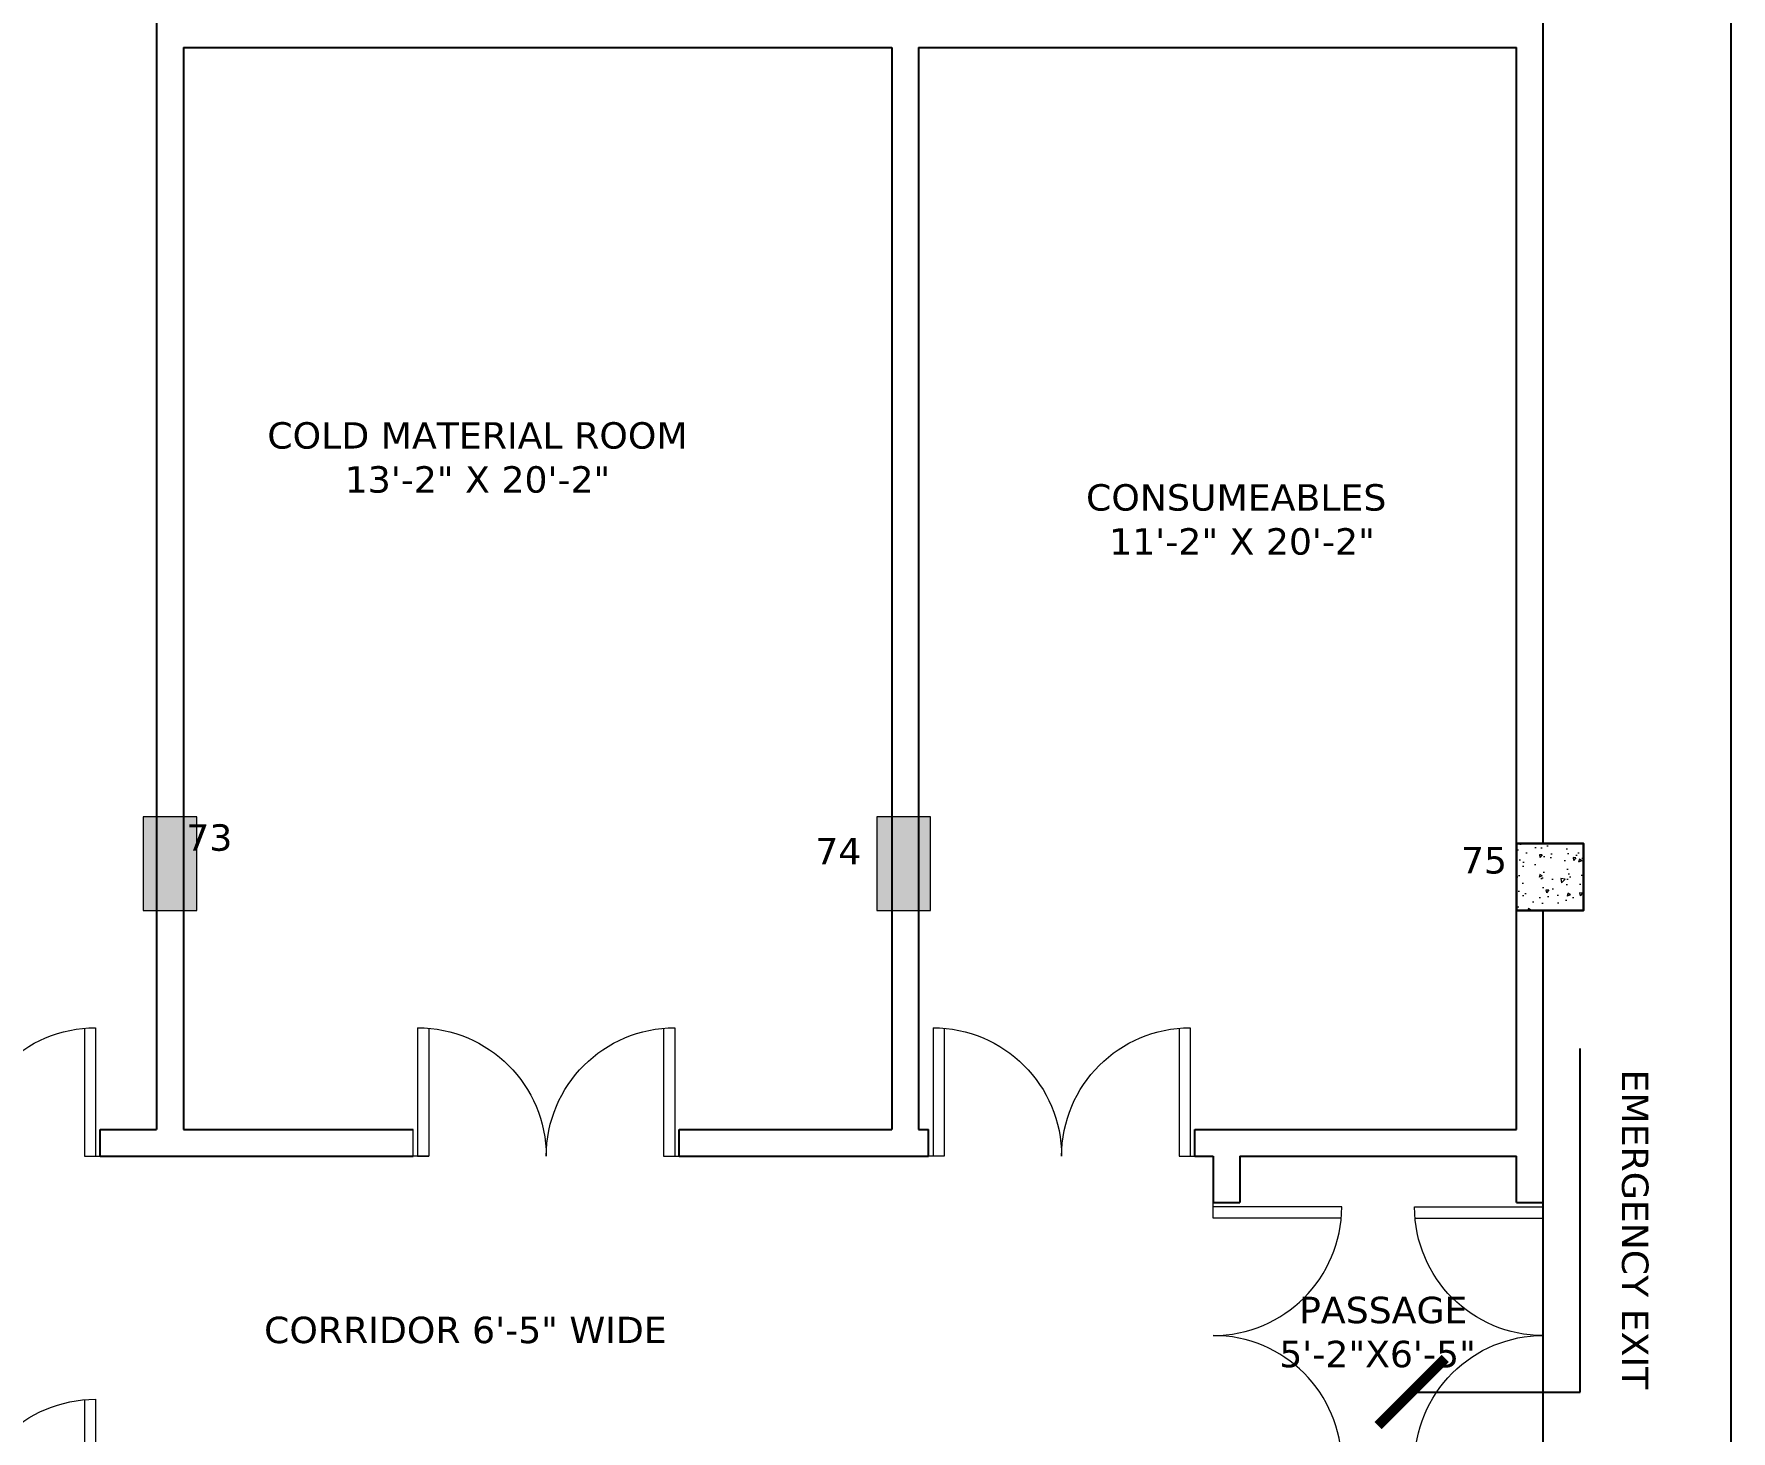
# Model space of a CAD drawing. Header units: inches. Extents: x -217 to 2701, y -906 to 3312.
# Drawn here: x 1594.6 to 1974, y 1007.6 to 1320 of the extents above; entities that cross this region are included whole.
import ezdxf

# ---------------------------------------------------------------- set-up
doc = ezdxf.new("R2010")
doc.units = ezdxf.units.IN
doc.header["$MEASUREMENT"] = 0
doc.layers.get('0').update_dxf_attribs({"color": 8, "linetype": 'CONTINUOUS'})
doc.layers.add('AR. COLUMN', color=160, linetype='CONTINUOUS', lineweight=30)
doc.layers.add('AR. R.C.C HATCH', color=253, linetype='CONTINUOUS', lineweight=9)
for name, color, linetype in [('AROW', 8, 'CONTINUOUS'), ('COLUMN', 8, 'CONTINUOUS'), ('COLUMN HATCH', 8, 'CONTINUOUS'), ('OUTER LINE', 8, 'CONTINUOUS'), ('TEXT', 8, 'CONTINUOUS'), ('WALL', 7, 'CONTINUOUS'), ('WINDOOW', 8, 'CONTINUOUS')]:
    doc.layers.add(name, color=color, linetype=linetype)
doc.styles.add('H St Bt', font='stylu.ttf')
doc.styles.add('VERDANA', font='verdana.ttf')
doc.dimstyles.new('SMZ_DIMENSION_', dxfattribs={"dimtxt": 15, "dimasz": 10, "dimexe": 8, "dimexo": 8, "dimgap": 8, "dimtad": 0, "dimdec": 0, "dimzin": 3, "dimdsep": 46, "dimlunit": 4, "dimtxsty": 'H St Bt', "dimblk": 'ARCHTICK', "dimcen": 0, "dimdle": 8, "dimclrd": 2, "dimclre": 2, "dimclrt": 3, "dimadec": 0, "dimazin": 0, "dimtfac": 1, "dimtdec": 0, "dimtofl": 0, "dimtmove": 2, "dimatfit": 3, "dimldrblk": 'ARCHTICK', "dimfxl": 8, "dimtolj": 1, "dimtzin": 1, "dimarcsym": 0})

# ---------------------------------------------------------------- blocks, each defined once
blk = doc.blocks.new('b d')
at = {"layer": 'WINDOOW', "color": 0, "lineweight": 0}
for p, q in [((67237.44, 17555.04), (67233.94, 17555.04)), ((67234.94, 17526.29), (67234.94, 17555.04)), ((67237.44, 17526.39), (67237.44, 17555.04)), ((67289.94, 17526.39), (67289.94, 17555.04)), ((67289.94, 17555.04), (67293.44, 17555.04)), ((67292.44, 17526.29), (67292.44, 17555.04))]:
    blk.add_line(p, q, dxfattribs=at)
for centre, start, end in [((67234.94, 17555.04), 270, 0), ((67292.44, 17555.04), 180, 270)]:
    blk.add_arc(centre, 28.75, start, end, dxfattribs=at)
blk = doc.blocks.new('ASDF')
at = {"lineweight": 18}
blk.add_wipeout([(-15, 0), (-15, -15), (0, -15), (0, 0)], dxfattribs=at)
at = {"layer": 'AR. R.C.C HATCH'}
h = blk.add_hatch(dxfattribs=at)
h.set_pattern_fill('AR-CONC', color=256, scale=1.05, angle=180, style=0)
h.paths.add_polyline_path([(-15, -15), (0, -15), (0, 0), (-15, 0)])
at = {"layer": 'AR. COLUMN'}
blk.add_lwpolyline([(-15, 0), (-15, -15), (0, -15), (0, 0)], close=True, dxfattribs=at)
at = {"layer": 'AR. COLUMN', "lineweight": 18}
for points in [[(-15, 0), (0, 0), (0, -15), (-15, -15)], [(-15, 0), (0, 0), (0, -15), (-15, -15)], [(0, -15), (-15, -15), (-15, 0), (0, 0)]]:
    blk.add_lwpolyline(points, close=True, dxfattribs=at)

msp = doc.modelspace()

# ---------------------------------------------------------------- hatches: boundary and pattern name
at = {"layer": 'COLUMN HATCH', "linetype": 'Continuous'}
msp.add_hatch(color=256, dxfattribs=at).paths.add_polyline_path([(1941, 1139), (1926, 1139), (1926, 1124), (1941, 1124)])
at = {"layer": 'TEXT', "lineweight": 0}
for points in [[(1631, 1145), (1619, 1145), (1619, 1124), (1631, 1124)], [(1795, 1145), (1783, 1145), (1783, 1124), (1795, 1124)], [(1941, 1139), (1926, 1139), (1926, 1124), (1941, 1124)]]:
    msp.add_hatch(color=256, dxfattribs=at).paths.add_polyline_path(points)

# ---------------------------------------------------------------- linework, layer by layer
at = {"layer": 'AROW', "linetype": 'Continuous'}
msp.add_line((1940.28, 1016.36), (1940.28, 1093.17), dxfattribs=at)
at = {"layer": 'COLUMN', "linetype": 'Continuous'}
msp.add_lwpolyline([(1926, 1124), (1941, 1124), (1941, 1139), (1926, 1139)], close=True, dxfattribs=at)
at = {"layer": 'OUTER LINE', "linetype": 'Continuous', "ltscale": 12}
msp.add_line((1974, 633), (1974, 2609), dxfattribs=at)
at = {"layer": 'TEXT', "lineweight": 0}
for points in [[(1619, 1124), (1631, 1124), (1631, 1145), (1619, 1145)], [(1783, 1124), (1795, 1124), (1795, 1145), (1783, 1145)], [(1926, 1124), (1941, 1124), (1941, 1139), (1926, 1139)]]:
    msp.add_lwpolyline(points, close=True, dxfattribs=at)
at = {"layer": 'WALL', "linetype": 'Continuous'}
for p, q in [((1622, 1386.95), (1622, 1075.07)), ((1932, 1139), (1932, 1359)), ((1628, 1317), (1786.37, 1317)), ((1628, 1317), (1628, 1075.07)), ((1786.37, 1317), (1786.37, 1075.07)), ((1792.37, 1317), (1926, 1317)), ((1792.37, 1317), (1792.37, 1075.07)), ((1926, 1075.07), (1926, 1317)), ((1932, 983), (1932, 1124)), ((1609.38, 1075.07), (1622, 1075.07)), ((1609.38, 1069.07), (1609.38, 1075.07)), ((1628, 1075.07), (1679.37, 1075.07)), ((1738.87, 1075.07), (1786.37, 1075.07)), ((1738.87, 1069.07), (1738.87, 1075.07)), ((1792.37, 1075.07), (1794.59, 1075.07)), ((1794.59, 1069.07), (1794.59, 1075.07)), ((1854.09, 1075.07), (1926, 1075.07)), ((1854.09, 1069.07), (1854.09, 1075.07)), ((1609.38, 1069.07), (1679.37, 1069.07)), ((1738.87, 1069.07), (1794.59, 1069.07)), ((1854.09, 1069.07), (1858.2, 1069.07)), ((1858.2, 1069.07), (1858.2, 1058.76)), ((1864.2, 1069.07), (1926, 1069.07)), ((1864.2, 1069.07), (1864.2, 1058.76)), ((1926, 1058.76), (1926, 1069.07)), ((1858.2, 1058.76), (1864.2, 1058.76))]:
    msp.add_line(p, q, dxfattribs=at)
at = {"layer": 'WALL'}
msp.add_line((1926, 1058.76), (1932, 1058.76), dxfattribs=at)
at = {"layer": 'WINDOOW', "lineweight": 0}
for p, q in [((1679.37, 1069.07), (1679.37, 1075.07)), ((1680.37, 1069.07), (1682.87, 1069.07)), ((1926, 1058.76), (1926, 1069.07)), ((1932, 999.26), (1932, 1058.76))]:
    msp.add_line(p, q, dxfattribs=at)

# ---------------------------------------------------------------- block references
at = {"layer": 'WINDOOW', "lineweight": 0, "xscale": -1}
for p, rotation in [((-65684.06, 18624.11), 180), ((-65554.57, 18624.11), 180), ((-65439.35, 18624.11), 180), ((-15623.04, -66234.68), 270), ((-65684.06, 18541.04), 180)]:
    msp.add_blockref('b d', p, dxfattribs=dict(at, rotation=rotation))
at = {"layer": 'WINDOOW', "lineweight": 0, "rotation": 90}
msp.add_blockref('b d', (19413.24, -66234.68), dxfattribs=at)

# ---------------------------------------------------------------- texts
at = {"layer": 'TEXT', "linetype": 'Continuous', "char_height": 5.9055, "attachment_point": 5, "style": 'VERDANA'}
for s, insert, width in [('COLD MATERIAL ROOM \\P13\'-2" X 20\'-2"', (1693.75, 1225.27), 112.1051), ('CONSUMEABLES\\P 11\'-2" X 20\'-2"', (1863.37, 1211.41), 366.9924), ('  PASSAGE\\P 5\'-2"X6\'-5"', (1893.67, 1029.74), 150.1399), ('CORRIDOR 6\'-5" WIDE', (1691.05, 1030.2), 145.9133)]:
    msp.add_mtext(s, dxfattribs=dict(at, insert=insert, width=width))
at = {"layer": 'TEXT', "lineweight": 0, "char_height": 5.906, "width": 5.1391, "attachment_point": 5, "style": 'VERDANA'}
for s, insert in [('73', (1633.8, 1140.29)), ('74', (1774.41, 1137.29)), ('75', (1918.76, 1135.2))]:
    msp.add_mtext(s, dxfattribs=dict(at, insert=insert))
at = {"layer": 'TEXT', "linetype": 'Continuous', "insert": (1952.52, 1052.73), "char_height": 5.9055, "width": 366.9924, "attachment_point": 5, "rotation": 270, "style": 'VERDANA'}
msp.add_mtext('EMERGENCY EXIT', dxfattribs=at)

# ---------------------------------------------------------------- leaders
at = {"layer": 'AROW', "linetype": 'Continuous'}
msp.add_leader([(1902.6, 1016.36), (1940.28, 1016.36)], dimstyle='SMZ_DIMENSION_', override={"dimasz": 15, "dimtad": 0, "dimclrd": 256}, dxfattribs=at)

# ---------------------------------------------------------------- next in the draw order: block references
at = {"layer": 'AR. COLUMN', "lineweight": 18}
msp.add_blockref('ASDF', (1941, 1139), dxfattribs=at)

doc.saveas('drawing.dxf')
